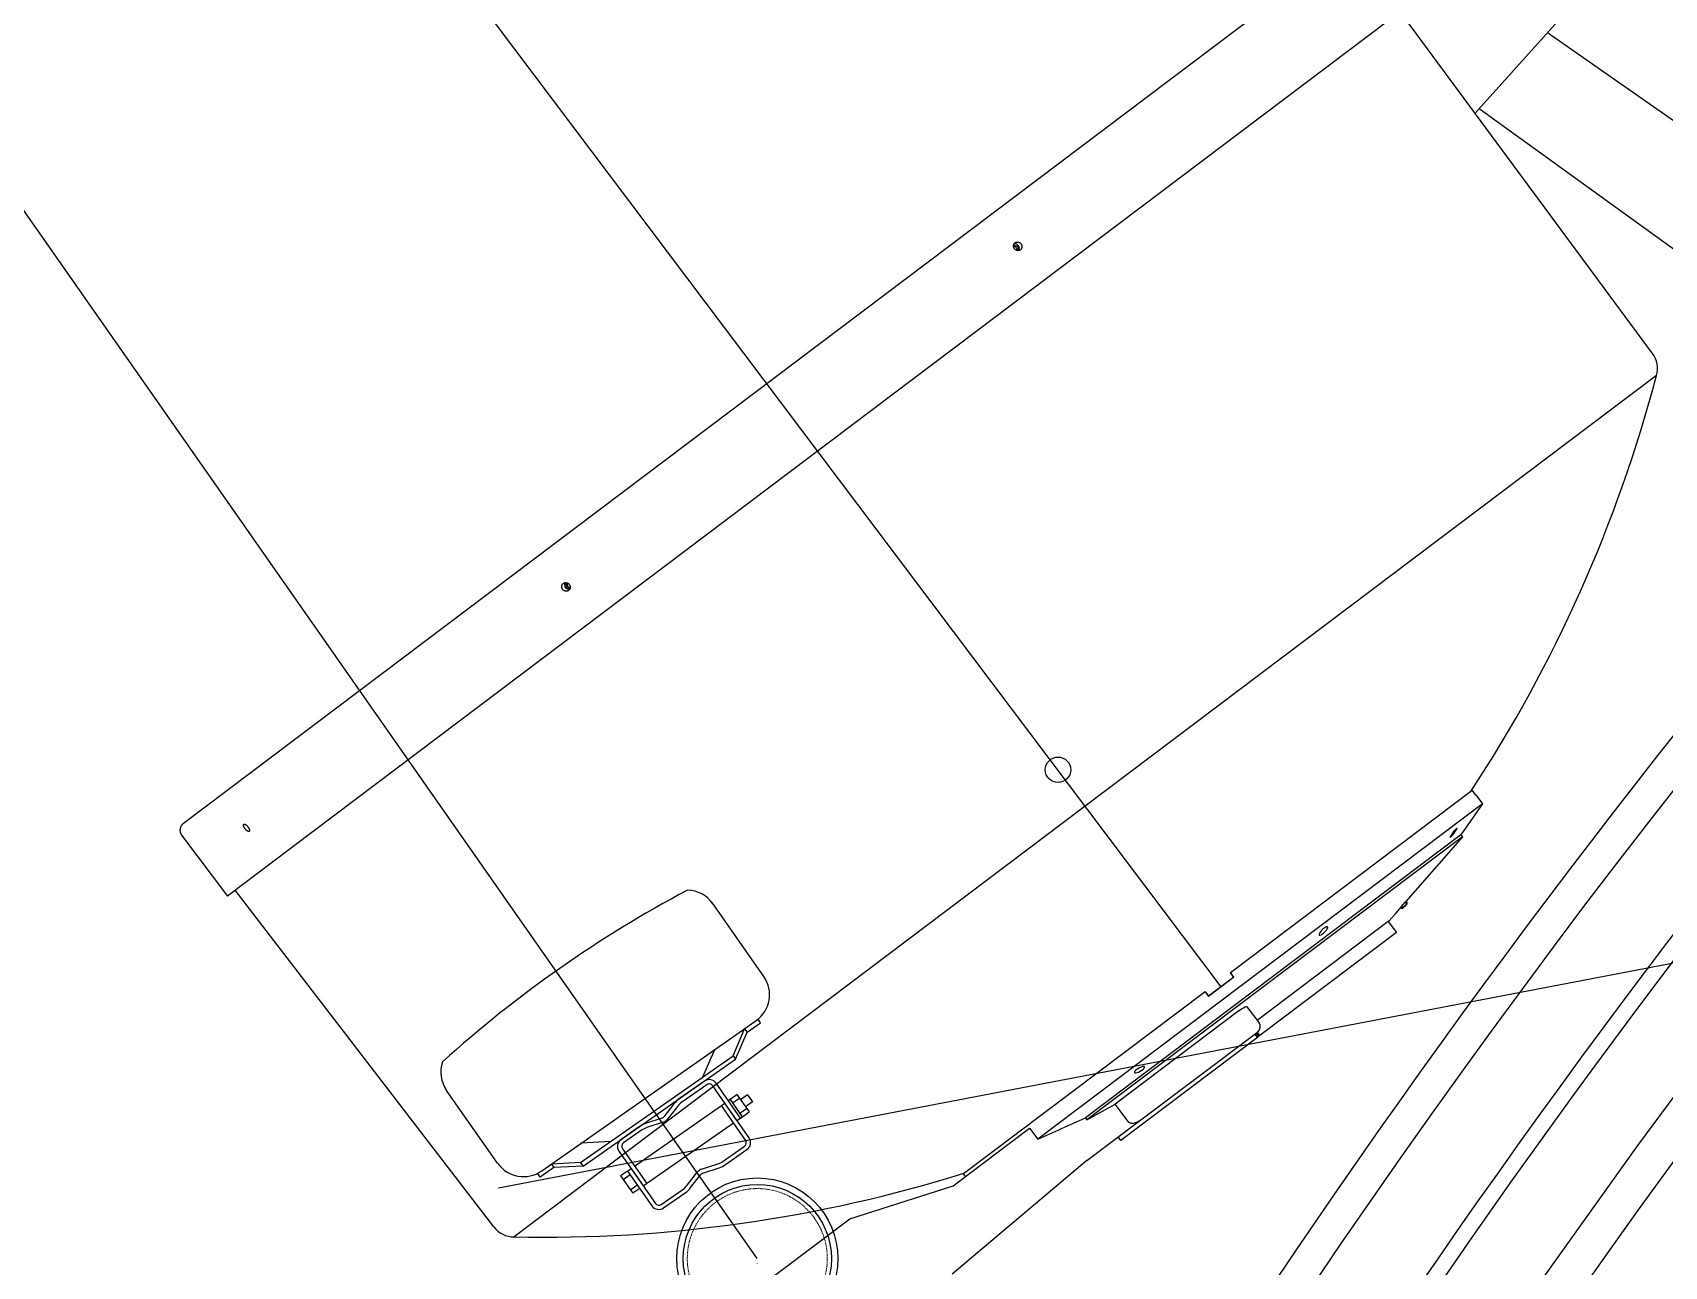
# Model space of a CAD drawing. Header units: millimetres. Extents: x -139278 to 641613, y -260926 to 217780.
# Drawn here: x 141331 to 142101, y -78303 to -77721 of the extents above; entities that cross this region are included whole.
import ezdxf

# ---------------------------------------------------------------- set-up
doc = ezdxf.new("R2010")
doc.units = ezdxf.units.MM
doc.linetypes.add('STRICHLINIE', pattern=[0.75, 0.5, -0.25])
doc.linetypes.add('STRICHPUNKT', pattern=[25.4, 12.7, -6.35, 0, -6.35])
for name, color, linetype, lineweight in [('10_30_Sektorantenne_MHA', 21, 'Continuous', 25), ('10_yy_Stahl', 6, 'Continuous', 25), ('10_yy_Stahl_Achse', 8, 'STRICHPUNKT', 9), ('10_yy_Stahl_VDK', 8, 'STRICHLINIE', 9), ('70_T-Mobile', 220, 'Continuous', 25), ('99_Gebaeude_VDK', 53, 'STRICHLINIE', 18)]:
    doc.layers.add(name, color=color, linetype=linetype, lineweight=lineweight)

# ---------------------------------------------------------------- blocks, each defined once
blk = doc.blocks.new('M12 HV Seite Kopf')
at = {"color": 0, "linetype": 'ByBlock', "lineweight": -2}
for p, q in [((-11.96, 10), (-11.96, 3.6)), ((8.97, 11), (-8.97, 11)), ((-5.98, 10), (-5.98, 3.6)), ((5.98, 10), (5.98, 3.6)), ((11.96, 10), (11.96, 3.6)), ((-11, 3), (-12, 2)), ((-12, 2), (-12, 0)), ((12, 0), (-12, 0)), ((11.96, 3.6), (-11.96, 3.6)), ((11, 3), (-11, 3)), ((-10, 3.6), (-10, 3)), ((10, 3.6), (10, 3)), ((11, 3), (12, 2)), ((12, 2), (12, 0))]:
    blk.add_line(p, q, dxfattribs=at)
for centre, radius, start, end in [((-8.97, 6.03), 4.97, 53.00075, 126.99925), ((0, -7.37), 18.37, 71.00542, 108.99458), ((8.97, 6.03), 4.97, 53.00075, 126.99925)]:
    blk.add_arc(centre, radius, start, end, dxfattribs=at)
blk = doc.blocks.new('M 12 HV Seite Mutter gekontert')
at = {"color": 0, "linetype": 'ByBlock', "lineweight": -2}
for p, q in [((0, 12), (0, -12)), ((2, 12), (0, 12)), ((3, 11), (2, 12)), ((3, 11), (3, -11)), ((10, 11.96), (4, 11.96)), ((11, 8.97), (11, -8.97)), ((11, 8.97), (11, -8.97)), ((17, 11.96), (12, 11.96)), ((18, 8.97), (18, -8.97)), ((10, 5.98), (4, 5.98)), ((17, 5.98), (12, 5.98)), ((18, 6), (21.25, 6)), ((21.25, -6), (21.25, 6)), ((21.25, 6), (22.75, 4.5)), ((22.75, 4.5), (22.75, -4.5)), ((10, -5.98), (4, -5.98)), ((17, -5.98), (12, -5.98)), ((18, -6), (21.25, -6)), ((21.25, -6), (22.75, -4.5)), ((2, -12), (0, -12)), ((3, -11), (2, -12)), ((10, -11.96), (4, -11.96)), ((17, -11.96), (12, -11.96))]:
    blk.add_line(p, q, dxfattribs=at)
for centre, radius, start, end in [((7.97, 8.97), 4.97, 143.00075, 216.99925), ((6.03, 8.97), 4.97, 323.00075, 36.99925), ((15.97, 8.97), 4.97, 143.00075, 216.99925), ((13.03, 8.97), 4.97, 323.00075, 36.99925), ((21.37, 0), 18.37, 161.00542, 198.99458), ((-7.37, 0), 18.37, 341.00542, 18.99458), ((29.37, 0), 18.37, 161.00542, 198.99458), ((-0.37, 0), 18.37, 341.00542, 18.99458), ((7.97, -8.97), 4.97, 143.00075, 216.99925), ((6.03, -8.97), 4.97, 323.00075, 36.99925), ((15.97, -8.97), 4.97, 143.00075, 216.99925), ((13.03, -8.97), 4.97, 323.00075, 36.99925)]:
    blk.add_arc(centre, radius, start, end, dxfattribs=at)
blk = doc.blocks.new('M12 HV Schelle seite')
at = {"color": 8, "linetype": 'STRICHPUNKT', "lineweight": 5, "ltscale": 0.2}
blk.add_line((0, 16), (0, -63.75), dxfattribs=at)
at = {"layer": '10_yy_Stahl_VDK', "ltscale": 0.2}
for p, q in [((-7, -12), (-7, 0)), ((6, 0), (6, -36)), ((7, -12), (7, 0)), ((-6, 0), (-6, -36)), ((-7, -36), (-7, -24)), ((7, -36), (7, -24))]:
    blk.add_line(p, q, dxfattribs=at)
blk.add_blockref('M12 HV Seite Kopf', (0, 0))
at = {"rotation": 270}
blk.add_blockref('M 12 HV Seite Mutter gekontert', (0, -36), dxfattribs=at)
blk = doc.blocks.new('Sektor-AL 114.3 oben_08')
for points in [[(22163.34, 10928.02, -0.308308), (22155.73, 10916.85, 0.681385), (22155.73, 10786.56, -0.308308), (22163.34, 10775.39), (22163.34, 10714.21), (22175.34, 10714.21), (22175.34, 10775.39, 0.308308), (22160.12, 10797.73, -0.681385), (22160.12, 10905.69, 0.308308), (22175.34, 10928.02), (22175.34, 10989.21), (22163.34, 10989.21)], [(22199.34, 10928.02, 0.308308), (22206.95, 10916.85, -0.681385), (22206.95, 10786.56, 0.308308), (22199.34, 10775.39), (22199.34, 10714.21), (22187.34, 10714.21), (22187.34, 10775.39, -0.308308), (22202.56, 10797.73, 0.681385), (22202.56, 10905.69, -0.308308), (22187.34, 10928.02), (22187.34, 10989.21), (22199.34, 10989.21)]]:
    blk.add_lwpolyline(points, format="xyb", close=True)
blk.add_lwpolyline([(22019.39, 10841.71), (22111.34, 10841.71), (22111.34, 10861.71), (22019.39, 10861.71)], close=True)
for centre, radius in [((22181.34, 10981.21), 6), ((21981.34, 10851.71), 38.05), ((21981.34, 10851.71), 35), ((22181.34, 10722.21), 6)]:
    blk.add_circle(centre, radius)
at = {"layer": '10_yy_Stahl_Achse'}
for p, q in [((22181.34, 10989.21), (22181.34, 10714.21)), ((22181.34, 10851.71), (21981.34, 10851.71))]:
    blk.add_line(p, q, dxfattribs=at)
at = {"layer": '10_yy_Stahl_Achse', "ltscale": 0.2}
for p, q in [((22202.1, 10981.21), (22160.58, 10981.21)), ((22202.1, 10722.21), (22160.58, 10722.21))]:
    blk.add_line(p, q, dxfattribs=at)
at = {"layer": '10_yy_Stahl_VDK'}
blk.add_circle((21981.34, 10851.71), 33.05, dxfattribs=at)
at = {"layer": '99_Gebaeude_VDK'}
blk.add_circle((22181.34, 10851.71), 57.15, dxfattribs=at)
at = {"rotation": 90}
for p in [(22163.34, 10952.21), (22163.34, 10751.21)]:
    blk.add_blockref('M12 HV Schelle seite', p, dxfattribs=at)

msp = doc.modelspace()

# ---------------------------------------------------------------- linework, layer by layer
at = {"ltscale": 4}
for p, q in [((141892.214, -78170.826), (141305.081, -77391.674)), ((141402.144, -78093.656), (141953.115, -77678.47)), ((141980.425, -77707.973), (141444.194, -78112.052)), ((142095.848, -77871.945), (141976.764, -77710.732)), ((142181.942, -77815.205), (142046.223, -77720.672)), ((142152.231, -77856.335), (142013.986, -77756.471)), ((142097.727, -77882.397), (141828.019, -78085.637)), ((142010.68, -78078.27), (141896.625, -78164.217)), ((141828.019, -78085.637), (141558.312, -78288.876)), ((142015.644, -78084.546), (141805.624, -78242.808)), ((141401.346, -78099.335), (141422.977, -78128.04)), ((142005.323, -78099.097), (141828.071, -78232.666)), ((142006.098, -78100.126), (141828.846, -78233.695)), ((141444.194, -78112.052), (141422.977, -78128.04)), ((141548.782, -78284.189), (141426.639, -78125.281)), ((141971.121, -78140.121), (141909.23, -78186.76)), ((141974.979, -78145.241), (141910.492, -78193.836)), ((141898.243, -78166.283), (141886.185, -78175.369)), ((141898.204, -78166.312), (141886.224, -78175.339)), ((141898.204, -78166.312), (141896.625, -78164.217)), ((141898.243, -78166.283), (141896.664, -78164.188)), ((141896.664, -78164.188), (141897.383, -78165.54)), ((141897.383, -78165.54), (141898.052, -78166.427)), ((141884.645, -78173.244), (141770.59, -78259.191)), ((141885.708, -78174.338), (141884.607, -78173.274)), ((141884.607, -78173.274), (141886.185, -78175.369)), ((141884.645, -78173.244), (141886.224, -78175.339)), ((141886.376, -78175.225), (141885.708, -78174.338)), ((141900.678, -78182.058), (141842.121, -78226.184)), ((141904.369, -78180.309), (141910.079, -78187.886)), ((141909.294, -78194.738), (141844.807, -78243.333)), ((141854.283, -78233.688), (141908.69, -78192.69)), ((141908.091, -78193.141), (141909.294, -78194.738)), ((141908.69, -78192.69), (141909.488, -78192.088)), ((141908.69, -78192.69), (141909.893, -78194.287)), ((141910.492, -78193.836), (141909.289, -78192.238)), ((141909.893, -78194.287), (141909.294, -78194.738)), ((141910.492, -78193.836), (141909.893, -78194.287)), ((141828.846, -78233.695), (141842.121, -78226.184)), ((141848.327, -78234.42), (141842.121, -78226.184))]:
    msp.add_line(p, q, dxfattribs=at)
for p, q in [((142010.68, -78078.27), (142012.259, -78080.365)), ((142012.409, -78080.253), (142012.259, -78080.365)), ((142012.409, -78080.253), (142015.644, -78084.546)), ((142015.644, -78084.546), (142005.323, -78099.097)), ((142006.098, -78100.126), (141979.406, -78130.649)), ((142005.323, -78099.097), (142006.098, -78100.126)), ((141977.077, -78133.312), (141974.48, -78136.281)), ((141977.072, -78133.306), (141977.674, -78134.104)), ((141977.374, -78132.961), (141977.976, -78133.759)), ((141977.674, -78134.105), (141977.674, -78134.104)), ((141977.98, -78133.766), (141977.675, -78134.115)), ((141977.976, -78133.759), (141977.98, -78133.765)), ((141979.098, -78130.989), (141979.7, -78131.788)), ((141979.4, -78130.644), (141980.002, -78131.442)), ((141979.705, -78131.793), (141979.7, -78131.788)), ((141980.032, -78131.419), (141979.705, -78131.794)), ((141980.002, -78131.442), (141980.003, -78131.443)), ((141971.121, -78140.121), (141974.979, -78145.241)), ((141828.071, -78232.666), (141828.846, -78233.695)), ((141828.826, -78252.871), (141854.283, -78233.688)), ((141765.584, -78264.842), (141801.713, -78237.617)), ((141801.713, -78237.617), (141805.624, -78242.808)), ((141844.807, -78243.333), (141843.603, -78241.735)), ((141828.826, -78252.871), (141765.211, -78306.443)), ((141771.492, -78260.389), (141770.59, -78259.191)), ((141716.788, -78280.326), (141765.584, -78264.842)), ((141667.273, -78317.638), (141716.788, -78280.326))]:
    msp.add_line(p, q)
at = {"flags": 128}
for points in [[(142003.344, -78096.114), (142002.984, -78096.443), (142002.502, -78096.973), (142001.953, -78097.646), (142001.4, -78098.384), (142000.905, -78099.106), (142000.524, -78099.732), (142000.3, -78100.189), (142000.257, -78100.425), (142000.4, -78100.414), (142000.712, -78100.157), (142001.158, -78099.681), (142001.687, -78099.043), (142002.243, -78098.313), (142002.762, -78097.575), (142003.185, -78096.912), (142003.466, -78096.399), (142003.57, -78096.093), (142003.487, -78096.028), (142003.344, -78096.114)], [(141977.072, -78133.306), (141977.241, -78133.113), (141977.374, -78132.961)], [(141977.378, -78132.967), (141978.344, -78131.862), (141979.103, -78130.995)], [(141977.674, -78134.104), (141977.843, -78133.911), (141977.976, -78133.759)], [(141977.98, -78133.765), (141978.946, -78132.661), (141979.705, -78131.793)], [(141979.705, -78131.794), (141978.739, -78132.898), (141977.98, -78133.766)], [(141979.098, -78130.989), (141979.267, -78130.796), (141979.4, -78130.644)], [(141979.7, -78131.788), (141979.869, -78131.594), (141980.002, -78131.442)], [(141940.788, -78143.253), (141940.098, -78143.83), (141939.452, -78144.485), (141938.922, -78145.143), (141938.57, -78145.73), (141938.433, -78146.182), (141938.529, -78146.448), (141938.847, -78146.497), (141939.349, -78146.323), (141939.978, -78145.945), (141940.664, -78145.405), (141941.329, -78144.765), (141941.899, -78144.097), (141942.309, -78143.476), (141942.515, -78142.974), (141942.493, -78142.646), (141942.245, -78142.531), (141941.799, -78142.641), (141941.205, -78142.961), (141940.788, -78143.253)], [(141973.982, -78136.85), (141971.528, -78139.657), (141971.121, -78140.121)], [(141974.48, -78136.281), (141974.482, -78136.279), (141974.434, -78136.334), (141974.337, -78136.445), (141974.2, -78136.601), (141974.037, -78136.788), (141973.982, -78136.85)], [(141848.327, -78234.42), (141848.868, -78234.899), (141849.536, -78235.162), (141850.649, -78235.229), (141852.416, -78234.771), (141854.283, -78233.688)]]:
    msp.add_lwpolyline(points, dxfattribs=at)
at = {"ltscale": 4, "flags": 128}
for points in [[(141900.678, -78182.058), (141901.746, -78181.308), (141902.747, -78180.714), (141903.579, -78180.337), (141904.156, -78180.219), (141904.331, -78180.338)], [(141852.32, -78209.918), (141851.721, -78210.427), (141851.336, -78210.885), (141851.209, -78211.239), (141851.354, -78211.452), (141851.755, -78211.499), (141852.367, -78211.376), (141853.121, -78211.096), (141853.931, -78210.69), (141854.706, -78210.202), (141855.358, -78209.689), (141855.813, -78209.206), (141856.021, -78208.81), (141855.959, -78208.546), (141855.634, -78208.444), (141855.082, -78208.516), (141854.366, -78208.753), (141853.567, -78209.129), (141852.774, -78209.599), (141852.32, -78209.918)]]:
    msp.add_lwpolyline(points, dxfattribs=at)
for radius in [4048.5, 4030.5]:
    msp.add_circle((145362.127, -80628.968), radius)
at = {"ltscale": 4}
msp.add_circle((141815.158, -78068.426), 6, dxfattribs=at)
for centre, radius, start, end in [((145362.127, -80628.968), 4152.5, 135, 165), ((145362.127, -80628.968), 4095, 135, 165), ((145362.127, -80628.968), 4087.5, 135, 165), ((142086.196, -77879.075), 12, 343.927008, 36.452472), ((141453.674, -77712.559), 666.07, 326.648916, 345.227246), ((141427.645, -77376.322), 945.34, 293.567865, 295.060766), ((141572.577, -77622.959), 666.07, 268.772754, 287.351084), ((141558.296, -78276.876), 12, 217.547528, 270.072992)]:
    msp.add_arc(centre, radius, start, end)
for centre, radius, start, end in [((141794.871, -77822.769), 1.632, 334.903175, 116.356557), ((141794.213, -77823.252), 1.679, 354.306561, 91.506168), ((141794.764, -77822.412), 2.111, 35.947314, 100.628519), ((141794.81, -77822.474), 2.111, 333.371481, 38.052686), ((141584.233, -77981.107), 2.174, 154.424167, 279.575833), ((141584.367, -77981.309), 1.55, 135.251611, 219.165518), ((141585.058, -77980.826), 1.626, 161.55783, 217.980227), ((141585.117, -77980.821), 1.675, 216.883229, 259.694317), ((141584.471, -77981.329), 1.62, 216.271475, 279.198953), ((145362.127, -80628.968), 4136.576, 141.160381, 309.497963), ((141404.585, -78096.895), 4.055, 127, 217), ((141907.683, -78189.692), 3, 307, 37)]:
    msp.add_arc(centre, radius, start, end, dxfattribs=at)
for points in [[(141797.695, -77820.252), (141797.615, -77820.147), (141797.524, -77820.045), (141797.322, -77819.858), (141797.211, -77819.772), (141796.976, -77819.625), (141796.852, -77819.563), (141796.601, -77819.466), (141796.473, -77819.43), (141796.223, -77819.385), (141796.093, -77819.373), (141795.831, -77819.377), (141795.7, -77819.393), (141795.445, -77819.451), (141795.321, -77819.494), (141795.089, -77819.602), (141794.981, -77819.668), (141794.786, -77819.814), (141794.693, -77819.9), (141794.525, -77820.093), (141794.45, -77820.201), (141794.323, -77820.43), (141794.272, -77820.553), (141794.195, -77820.804), (141794.17, -77820.932), (141794.144, -77821.185), (141794.143, -77821.318), (141794.167, -77821.587), (141794.192, -77821.723), (141794.269, -77821.989), (141794.32, -77822.12), (141794.444, -77822.366), (141794.516, -77822.482), (141794.675, -77822.692), (141794.767, -77822.794), (141794.969, -77822.981), (141795.08, -77823.066), (141795.315, -77823.213), (141795.439, -77823.275), (141795.691, -77823.372), (141795.819, -77823.408), (141796.069, -77823.453), (141796.2, -77823.464), (141796.462, -77823.46), (141796.594, -77823.444), (141796.849, -77823.385), (141796.973, -77823.343), (141797.206, -77823.234), (141797.314, -77823.169), (141797.508, -77823.022), (141797.601, -77822.936), (141797.769, -77822.743), (141797.844, -77822.636), (141797.971, -77822.406), (141798.022, -77822.284), (141798.098, -77822.034), (141798.123, -77821.905), (141798.148, -77821.653), (141798.149, -77821.52), (141798.125, -77821.252), (141798.099, -77821.115), (141798.022, -77820.849), (141797.971, -77820.719), (141797.847, -77820.473), (141797.774, -77820.357), (141797.695, -77820.252)], [(141584.373, -77981.002), (141584.293, -77980.896), (141584.202, -77980.795), (141583.999, -77980.608), (141583.888, -77980.522), (141583.653, -77980.376), (141583.529, -77980.314), (141583.277, -77980.216), (141583.149, -77980.181), (141582.899, -77980.136), (141582.769, -77980.125), (141582.506, -77980.129), (141582.375, -77980.145), (141582.119, -77980.203), (141581.995, -77980.246), (141581.763, -77980.355), (141581.655, -77980.42), (141581.46, -77980.567), (141581.367, -77980.653), (141581.199, -77980.846), (141581.124, -77980.953), (141580.998, -77981.183), (141580.947, -77981.305), (141580.87, -77981.555), (141580.846, -77981.684), (141580.82, -77981.936), (141580.819, -77982.069), (141580.844, -77982.337), (141580.869, -77982.473), (141580.946, -77982.739), (141580.998, -77982.87), (141581.122, -77983.116), (141581.194, -77983.232), (141581.353, -77983.442), (141581.444, -77983.544), (141581.647, -77983.731), (141581.758, -77983.816), (141581.992, -77983.964), (141582.116, -77984.026), (141582.368, -77984.123), (141582.495, -77984.159), (141582.745, -77984.204), (141582.875, -77984.216), (141583.137, -77984.211), (141583.269, -77984.196), (141583.524, -77984.138), (141583.648, -77984.095), (141583.88, -77983.987), (141583.988, -77983.921), (141584.182, -77983.775), (141584.275, -77983.689), (141584.444, -77983.495), (141584.519, -77983.388), (141584.645, -77983.158), (141584.697, -77983.036), (141584.774, -77982.785), (141584.799, -77982.657), (141584.824, -77982.404), (141584.826, -77982.271), (141584.802, -77982.002), (141584.776, -77981.866), (141584.7, -77981.599), (141584.649, -77981.469), (141584.525, -77981.223), (141584.452, -77981.107), (141584.373, -77981.002)], [(141432.624, -78095.353), (141432.544, -78095.248), (141432.458, -78095.142), (141432.279, -78094.937), (141432.185, -78094.839), (141431.996, -78094.658), (141431.901, -78094.574), (141431.715, -78094.427), (141431.624, -78094.363), (141431.455, -78094.258), (141431.37, -78094.212), (141431.206, -78094.142), (141431.128, -78094.118), (141430.984, -78094.092), (141430.918, -78094.091), (141430.803, -78094.111), (141430.754, -78094.133), (141430.673, -78094.193), (141430.639, -78094.235), (141430.588, -78094.339), (141430.572, -78094.403), (141430.557, -78094.548), (141430.56, -78094.629), (141430.583, -78094.805), (141430.604, -78094.899), (141430.66, -78095.09), (141430.697, -78095.194), (141430.788, -78095.412), (141430.843, -78095.527), (141430.966, -78095.758), (141431.035, -78095.874), (141431.182, -78096.103), (141431.261, -78096.215), (141431.419, -78096.425), (141431.505, -78096.531), (141431.684, -78096.736), (141431.778, -78096.835), (141431.966, -78097.017), (141432.06, -78097.101), (141432.245, -78097.249), (141432.335, -78097.313), (141432.504, -78097.419), (141432.588, -78097.465), (141432.75, -78097.536), (141432.828, -78097.561), (141432.971, -78097.587), (141433.037, -78097.589), (141433.151, -78097.569), (141433.201, -78097.548), (141433.281, -78097.487), (141433.315, -78097.445), (141433.366, -78097.34), (141433.383, -78097.277), (141433.398, -78097.131), (141433.396, -78097.049), (141433.374, -78096.873), (141433.354, -78096.778), (141433.3, -78096.586), (141433.263, -78096.482), (141433.173, -78096.262), (141433.119, -78096.148), (141432.996, -78095.916), (141432.928, -78095.799), (141432.781, -78095.57), (141432.703, -78095.458), (141432.624, -78095.353)]]:
    msp.add_open_spline(points, degree=3, knots=[0, 0, 0, 0, 0.3955221, 0.3955221, 0.7910441, 0.7910441, 1.1865662, 1.1865662, 1.5820882, 1.5820882, 1.9776103, 1.9776103, 2.3731323, 2.3731323, 2.7686544, 2.7686544, 3.1641764, 3.1641764, 3.5596985, 3.5596985, 3.9552206, 3.9552206, 4.3507426, 4.3507426, 4.7462647, 4.7462647, 5.1417867, 5.1417867, 5.5373088, 5.5373088, 5.9328308, 5.9328308, 6.3283529, 6.3283529, 6.7238749, 6.7238749, 7.119397, 7.119397, 7.5149191, 7.5149191, 7.9104411, 7.9104411, 8.3059632, 8.3059632, 8.7014852, 8.7014852, 9.0970073, 9.0970073, 9.4925293, 9.4925293, 9.8880514, 9.8880514, 10.2835735, 10.2835735, 10.6790955, 10.6790955, 11.0746176, 11.0746176, 11.4701396, 11.4701396, 11.8656617, 11.8656617, 12.2611837, 12.2611837, 12.6567058, 12.6567058, 12.6567058, 12.6567058], dxfattribs=at)
at = {"layer": '10_30_Sektorantenne_MHA'}
for p, q in [((141673.162, -78299.143), (141082.385, -77455.425)), ((141550.893, -78265.814), (143024.921, -77983.548)), ((141676.246, -78166.002), (141651.843, -78131.136)), ((141571.352, -78257.746), (141673.563, -78186.177)), ((141668.326, -78192.282), (141674.711, -78187.814)), ((141674.711, -78187.814), (141673.563, -78186.177)), ((141661.803, -78203.379), (141667.181, -78190.646)), ((141662.949, -78205.017), (141668.326, -78192.282)), ((141667.181, -78190.646), (141668.326, -78192.282)), ((141589.716, -78253.854), (141661.803, -78203.379)), ((141590.864, -78255.49), (141662.949, -78205.017)), ((141647.504, -78213.392), (141653.082, -78200.515)), ((141661.803, -78203.379), (141662.949, -78205.017)), ((141550.479, -78254.065), (141526.433, -78219.765)), ((141648.164, -78215.413), (141636.409, -78223.629)), ((141649.31, -78217.052), (141637.555, -78225.268)), ((141663.553, -78233.938), (141652.095, -78217.545)), ((141665.192, -78232.792), (141653.734, -78216.399)), ((141615.203, -78255.532), (141656.184, -78226.887)), ((141633.831, -78226.072), (141629.003, -78232.252)), ((141635.407, -78227.304), (141630.577, -78233.485)), ((141656.184, -78226.887), (141657.824, -78225.742)), ((141667.642, -78243.28), (141656.184, -78226.887)), ((141669.282, -78242.134), (141657.824, -78225.742)), ((141659.463, -78224.596), (141663.561, -78221.731)), ((141660.283, -78224.023), (141666.012, -78232.219)), ((141661.428, -78225.662), (141664.707, -78223.371)), ((141663.561, -78221.731), (141669.29, -78229.928)), ((141664.866, -78230.58), (141668.144, -78228.288)), ((141668.558, -78221.899), (141665.28, -78224.19)), ((141670.85, -78225.177), (141667.571, -78227.469)), ((141668.558, -78221.899), (141670.85, -78225.177)), ((141619.292, -78264.874), (141661.913, -78235.084)), ((141628.045, -78232.919), (141620.442, -78235.382)), ((141628.661, -78234.822), (141621.063, -78237.283)), ((141663.553, -78233.938), (141665.192, -78232.792)), ((141665.192, -78232.792), (141669.29, -78229.928)), ((141604.017, -78243.841), (141590.009, -78244.68)), ((141617.388, -78236.924), (141608.822, -78242.911)), ((141618.539, -78238.559), (141609.967, -78244.55)), ((141607.835, -78248.481), (141619.292, -78264.874)), ((141609.474, -78247.335), (141620.932, -78263.728)), ((141656.985, -78253.169), (141667.149, -78246.065)), ((141658.137, -78254.804), (141668.295, -78247.704)), ((141570.676, -78260.66), (141569.53, -78259.022)), ((141577.059, -78256.188), (141570.676, -78260.66)), ((141589.718, -78253.854), (141575.913, -78254.553)), ((141575.913, -78254.553), (141577.059, -78256.188)), ((141590.865, -78255.491), (141577.059, -78256.188)), ((141589.731, -78253.873), (141590.879, -78255.51)), ((141611.924, -78257.823), (141608.646, -78260.115)), ((141611.924, -78257.823), (141613.564, -78256.678)), ((141611.924, -78257.823), (141623.382, -78274.216)), ((141613.564, -78256.678), (141625.021, -78273.07)), ((141640.118, -78264.424), (141644.947, -78258.243)), ((141646.864, -78256.906), (141654.461, -78254.445)), ((141647.479, -78258.809), (141655.082, -78256.346)), ((141608.646, -78260.115), (141614.375, -78268.311)), ((141609.792, -78261.754), (141613.07, -78259.463)), ((141613.229, -78266.672), (141616.507, -78264.38)), ((141617.653, -78266.02), (141614.375, -78268.311)), ((141627.806, -78273.564), (141637.97, -78266.46)), ((141641.693, -78265.656), (141646.522, -78259.476)), ((141628.952, -78275.203), (141639.116, -78268.099))]:
    msp.add_line(p, q, dxfattribs=at)
for centre, radius, start, end in [((141905.345, -78627.029), 567.484, 117.849255, 132.150745), ((141639.943, -78140.269), 15, 34.951885, 88.840087), ((141663.951, -78174.596), 15, 304.951885, 34.951885), ((141538.713, -78211.151), 15, 161.159913, 215.048115), ((141650.456, -78218.691), 4, 34.951885, 124.951885), ((141650.456, -78218.691), 2, 34.951885, 124.951885), ((141643.284, -78233.464), 12, 124.951885, 141.972027), ((141643.284, -78233.464), 10, 124.951885, 141.969266), ((141624.04, -78246.305), 11.501, 108.232522, 125.342778), ((141627.43, -78231.016), 2, 287.909144, 321.834922), ((141627.43, -78231.016), 4, 287.919696, 321.883541), ((141611.113, -78246.19), 4, 124.951885, 214.951885), ((141624.04, -78246.305), 9.501, 108.261487, 125.382078), ((141666.003, -78244.426), 2, 304.951885, 34.951885), ((141666.003, -78244.426), 4, 304.951885, 34.951885), ((141611.113, -78246.19), 2, 124.951885, 214.951885), ((141562.759, -78245.451), 15, 215.048115, 305.048115), ((141648.094, -78260.712), 4, 107.919696, 141.883541), ((141648.094, -78260.712), 2, 107.909144, 141.834922), ((141651.484, -78245.423), 9.501, 288.261487, 305.382078), ((141651.484, -78245.423), 11.501, 288.232522, 305.342778), ((141632.241, -78258.264), 10, 304.951885, 321.969266), ((141632.241, -78258.264), 12, 304.951885, 321.972027), ((141626.661, -78271.924), 4, 214.951885, 304.951885), ((141626.661, -78271.924), 2, 214.951885, 304.951885)]:
    msp.add_arc(centre, radius, start, end, dxfattribs=at)
at = {"layer": '70_T-Mobile'}
msp.add_line((142012.098, -77758.567), (142118.178, -77640.768), dxfattribs=at)

# ---------------------------------------------------------------- block references
at = {"layer": '10_yy_Stahl', "rotation": 269.9999999999999}
msp.add_blockref('Sektor-AL 114.3 oben_08', (130821.455, -56317.804), dxfattribs=at)

doc.saveas('drawing.dxf')
